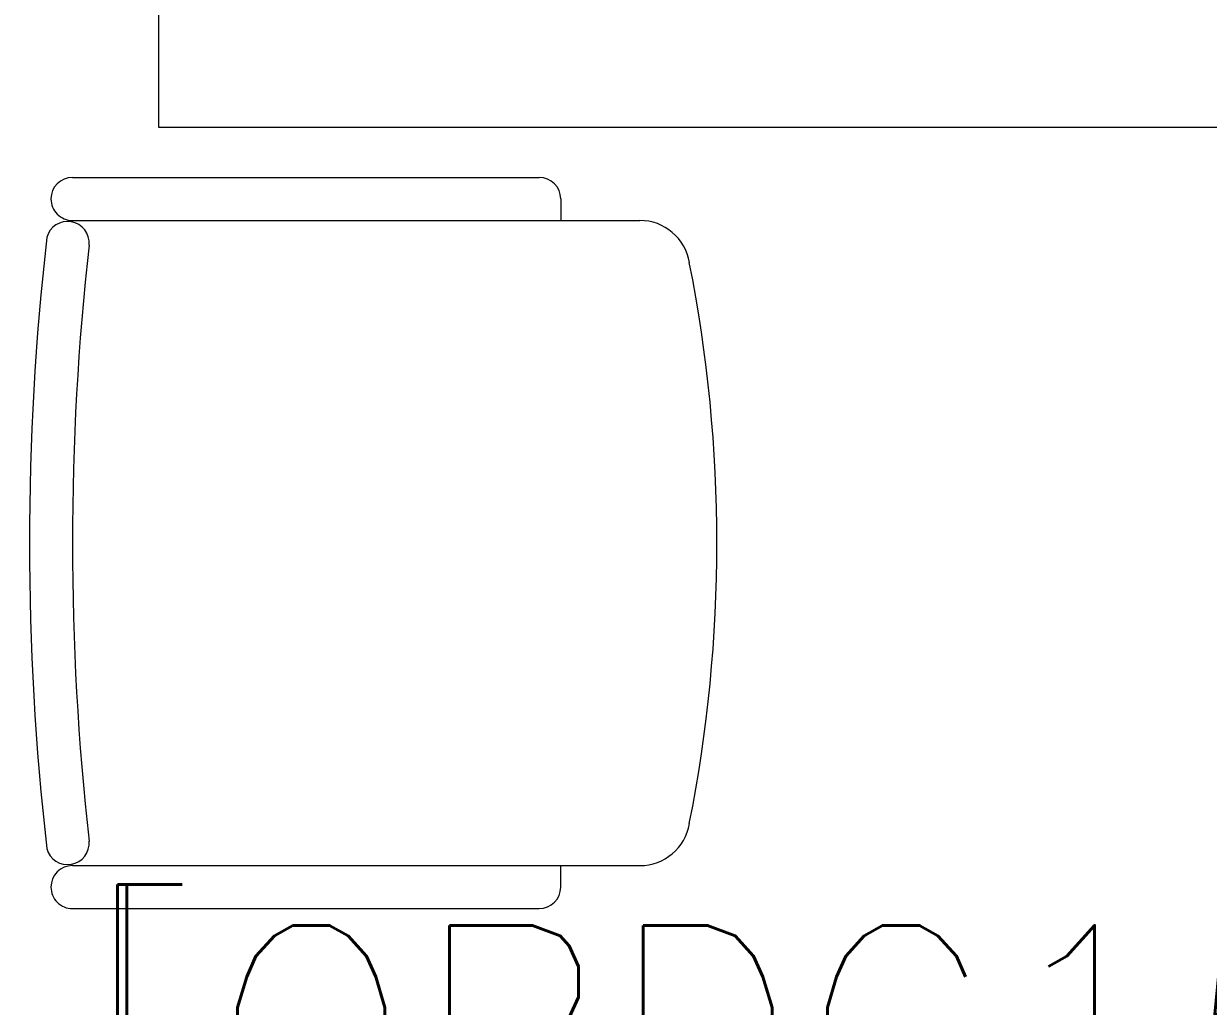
# Model space of a CAD drawing. Header units: inches. Extents: x -12418 to 57169, y -29325 to 19878.
# Drawn here: x 15961 to 16787, y -6152 to -5466 of the extents above; entities that cross this region are included whole.
import ezdxf

# ---------------------------------------------------------------- set-up
doc = ezdxf.new("R2010")
doc.units = ezdxf.units.IN
doc.header["$LTSCALE"] = 25
doc.header["$MEASUREMENT"] = 0
doc.linetypes.add('DASHDOT', pattern=[25.4, 12.7, -6.35, 0, -6.35])
for name, color, linetype, lineweight in [('00-Ground Floor$0$72_EGR_BASE_TEXT', 252, 'Continuous', 5), ('00-Ground Floor$0$LOADING', 253, 'Continuous', 5), ('E-LITE-CLNG-CNDT', 6, 'DASHDOT', 35)]:
    doc.layers.add(name, color=color, linetype=linetype, lineweight=lineweight)
doc.styles.add('00-Ground Floor$0$SIMPLEX', font='SIMPLEX.shx', dxfattribs={"height": 150})

# ---------------------------------------------------------------- blocks, each defined once
blk = doc.blocks.new('00-Ground Floor$0$GF21016-P')
at = {"layer": '00-Ground Floor$0$LOADING', "extrusion": (-1.24384e-09, -1.20261e-09, -1)}
for p, q in [((0.01278, 0.01793), (0.01278, 0.41365)), ((0.46278, 0.01793), (0.46278, 0.41365)), ((-0.00222, 0.35848), (0.01278, 0.35848)), ((0.47778, 0.35848), (0.46278, 0.35848)), ((-0.01722, 0.01793), (-0.01722, 0.34348)), ((0.49278, 0.01793), (0.49278, 0.34348)), ((0.47778, 0.00293), (0.47778, 0.00293))]:
    blk.add_line(p, q, dxfattribs=at)
for centre, radius, start, end in [((-0.23778, -0.5362), 1.00364, 78.75684, 101.24316), ((-0.04778, 0.41365), 0.035, 0, 80.65572), ((-0.42778, 0.41365), 0.035, 99.34428, 180), ((0.00222, 0.34348), 0.015, 0, 90), ((-0.47778, 0.34348), 0.015, 90, 180), ((-0.02845, 0.01455), 0.01501, 284.3864, 95.52091), ((-0.23778, 1.89282), 1.8749, 263.6341, 276.3659), ((-0.4471, 0.01455), 0.01501, 84.47909, 255.6136), ((0.00222, 0.01793), 0.015, 270, 0), ((0.00222, 0.01793), 0.015, 180, 270), ((-0.47778, 0.01793), 0.015, 270, 0), ((-0.47778, 0.01793), 0.015, 180, 270), ((-0.23778, 1.87344), 1.8855, 263.51186, 276.48814)]:
    blk.add_arc(centre, radius, start, end, dxfattribs=at)
blk = doc.blocks.new('00-Ground Floor')
at = {"layer": '00-Ground Floor$0$LOADING', "elevation": 0}
blk.add_lwpolyline([(17555.32, -4788.76), (17555.32, -5538.76), (16055.32, -5538.76), (16055.32, -4788.76)], close=True, dxfattribs=at)
at = {"layer": '00-Ground Floor$0$LOADING', "extrusion": (2.24019e-05, 2.67576e-11, 1), "xscale": -1000.000000000005, "yscale": 1000.000000000005, "zscale": -1000.000000000005, "rotation": 270.0000251123527}
blk.add_blockref('00-Ground Floor$0$GF21016-P', (15977.14, -6066.32, 0.37), dxfattribs=at)
at = {"layer": '00-Ground Floor$0$72_EGR_BASE_TEXT', "insert": (16492.65, -6095.31, 0), "char_height": 150, "attachment_point": 2, "style": '00-Ground Floor$0$SIMPLEX'}
blk.add_mtext('[OPDG15]', dxfattribs=at)

msp = doc.modelspace()

# ---------------------------------------------------------------- block references
at = {"layer": 'E-LITE-CLNG-CNDT'}
msp.add_blockref('00-Ground Floor', (0, 0), dxfattribs=at)

doc.saveas('drawing.dxf')
